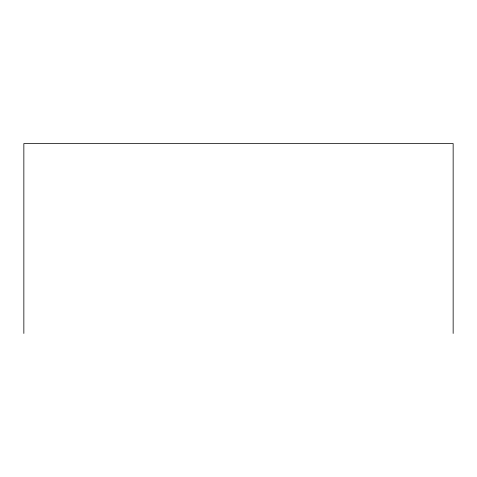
<?xml version="1.0" encoding="UTF-8"?>
<svg xmlns="http://www.w3.org/2000/svg" width="477" height="477" viewBox="0 0 477 477"><rect width="100%" height="100%" fill="white"/><g stroke="black" fill="none" stroke-linecap="round" stroke-linejoin="round"><path stroke-width="0.72" d="M453.15 333.447L453.15 143.553L23.85 143.553L23.85 333.447"/></g></svg>
